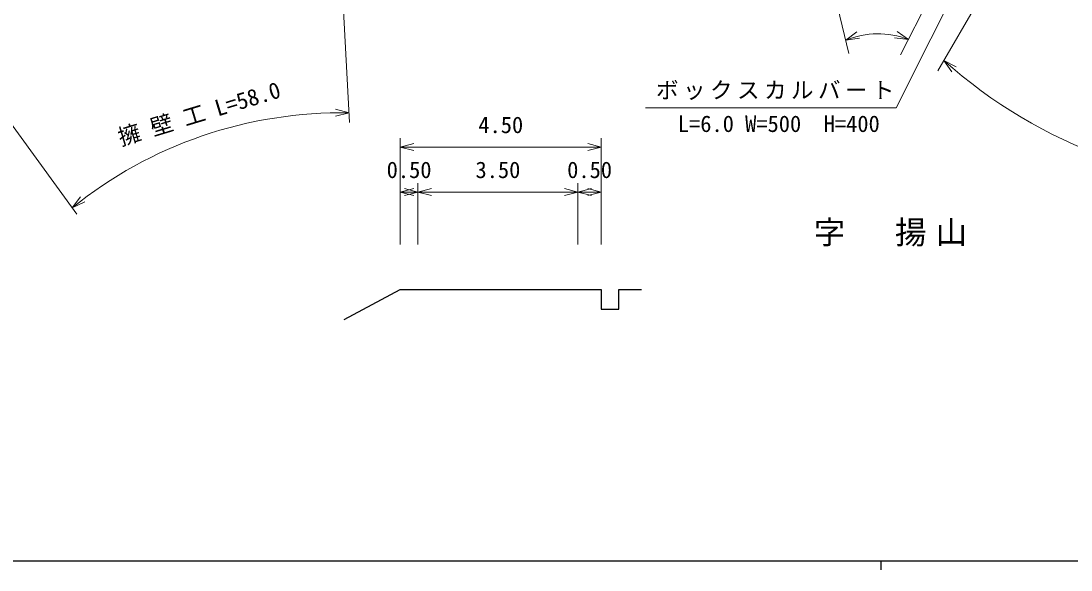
# Model space of a CAD drawing. Units: millimetres, scale not verified. Extents: x 40000 to 680000, y 20000 to 380000.
# Drawn here: x 172416 to 289150, y 204000 to 265022 of the extents above; entities that cross this region are included whole.
import ezdxf
from ezdxf.enums import TextEntityAlignment as Align

# ---------------------------------------------------------------- set-up
doc = ezdxf.new("R2010")
doc.units = ezdxf.units.MM
doc.header["$LTSCALE"] = 1000
for name, color, linetype, lineweight in [('M-BGD', 7, 'Continuous', 25), ('M-BMK-HTXT', 7, 'Continuous', 13), ('M-STR-HTXT', 7, 'Continuous', 13), ('M-TTL-BAND', 7, 'Continuous', 25)]:
    doc.layers.add(name, color=color, linetype=linetype, lineweight=lineweight)
doc.styles.add('ＭＳ ゴシック', font='')
doc.styles.get('ＭＳ ゴシック').set_extended_font_data('MS Gothic')

msp = doc.modelspace()

# ---------------------------------------------------------------- linework, layer by layer
at = {"layer": 'M-BGD'}
msp.add_lwpolyline([(208355, 231846), (214582, 235195), (236923, 235195), (236923, 232999), (238866, 232999), (238866, 235195), (241399, 235195)], dxfattribs=at)
at = {"layer": 'M-STR-HTXT'}
for p, q in [((255799, 296825), (264463, 261423)), ((286615, 293323), (270202, 261268)), ((206887, 291272), (208945, 253737)), ((291148, 288478), (274339, 259473)), ((156707, 273682), (178621, 243554)), ((271076, 262974), (269808, 263860)), ((264105, 262886), (265349, 263804)), ((264105, 262886), (265634, 263110)), ((271076, 262974), (269541, 263160)), ((275020, 260648), (275887, 259368)), ((275020, 260648), (276387, 259927)), ((208887, 254803), (207379, 254459)), ((208887, 254803), (207394, 255208)), ((214582, 240195), (214582, 252014)), ((214582, 251014), (216082, 251389)), ((214582, 251014), (236923, 251014)), ((214582, 251014), (216082, 250639)), ((236923, 251014), (235423, 251389)), ((236923, 251014), (235423, 250639)), ((236923, 240195), (236923, 252014)), ((214582, 246014), (216082, 246389)), ((216541, 246014), (215041, 246389)), ((216541, 240195), (216541, 247014)), ((216541, 246014), (218041, 246389)), ((234338, 246014), (232838, 246389)), ((234338, 240195), (234338, 247014)), ((234338, 246014), (235838, 246389)), ((236923, 246014), (235423, 246389)), ((178112, 244254), (179042, 245489)), ((214582, 246014), (216541, 246014)), ((214582, 246014), (216082, 245639)), ((216541, 246014), (215041, 245639)), ((216541, 246014), (234338, 246014)), ((216541, 246014), (218041, 245639)), ((234338, 246014), (232838, 245639)), ((234338, 246014), (236923, 246014)), ((234338, 246014), (235838, 245639)), ((236923, 246014), (235423, 245639)), ((178112, 244254), (179513, 244906))]:
    msp.add_line(p, q, dxfattribs=at)
msp.add_lwpolyline([(289045, 293906), (269728, 255388), (241858, 255388)], dxfattribs=at)
for centre, radius, start, end in [((267701, 254147), 9450, 69.07651, 112.3681), ((312127, 302092), 55629, 228.15987, 271.92141), ((207938, 207408), 47405, 88.85348, 128.99035)]:
    msp.add_arc(centre, radius, start, end, dxfattribs=at)
at = {"layer": 'M-TTL-BAND'}
for p, q in [((40000, 205000), (579000, 205000)), ((268000, 205000), (268000, 204000))]:
    msp.add_line(p, q, dxfattribs=at)

# ---------------------------------------------------------------- texts
at = {"layer": 'M-BGD', "style": 'ＭＳ ゴシック'}
for s, p in [('4.50', (225753, 252014)), ('0.50', (215562, 247014)), ('3.50', (225439, 247014)), ('0.50', (235630, 247014))]:
    msp.add_text(s, height=1833, dxfattribs=at).set_placement(p, align=Align.BOTTOM_CENTER)
at = {"layer": 'M-BMK-HTXT', "insert": (269583, 241388), "char_height": 2566, "attachment_point": 5, "style": 'ＭＳ ゴシック'}
msp.add_mtext('\\T1.29;字\u3000揚山', dxfattribs=at)
at = {"layer": 'M-STR-HTXT', "style": 'ＭＳ ゴシック'}
msp.add_text('擁 壁 工 L=58.0', height=1833, rotation=16.865, dxfattribs=at).set_placement((192654, 253332), align=Align.BOTTOM_CENTER)
msp.add_text('L=6.0 W=500\u3000H=400', height=1833, dxfattribs=at).set_placement((256664, 253602), align=Align.MIDDLE_CENTER)
at = {"layer": 'M-STR-HTXT', "insert": (256523, 257251), "char_height": 1833, "attachment_point": 5, "style": 'ＭＳ ゴシック'}
msp.add_mtext('\\T1.2;ボックスカルバート', dxfattribs=at)

doc.saveas('drawing.dxf')
